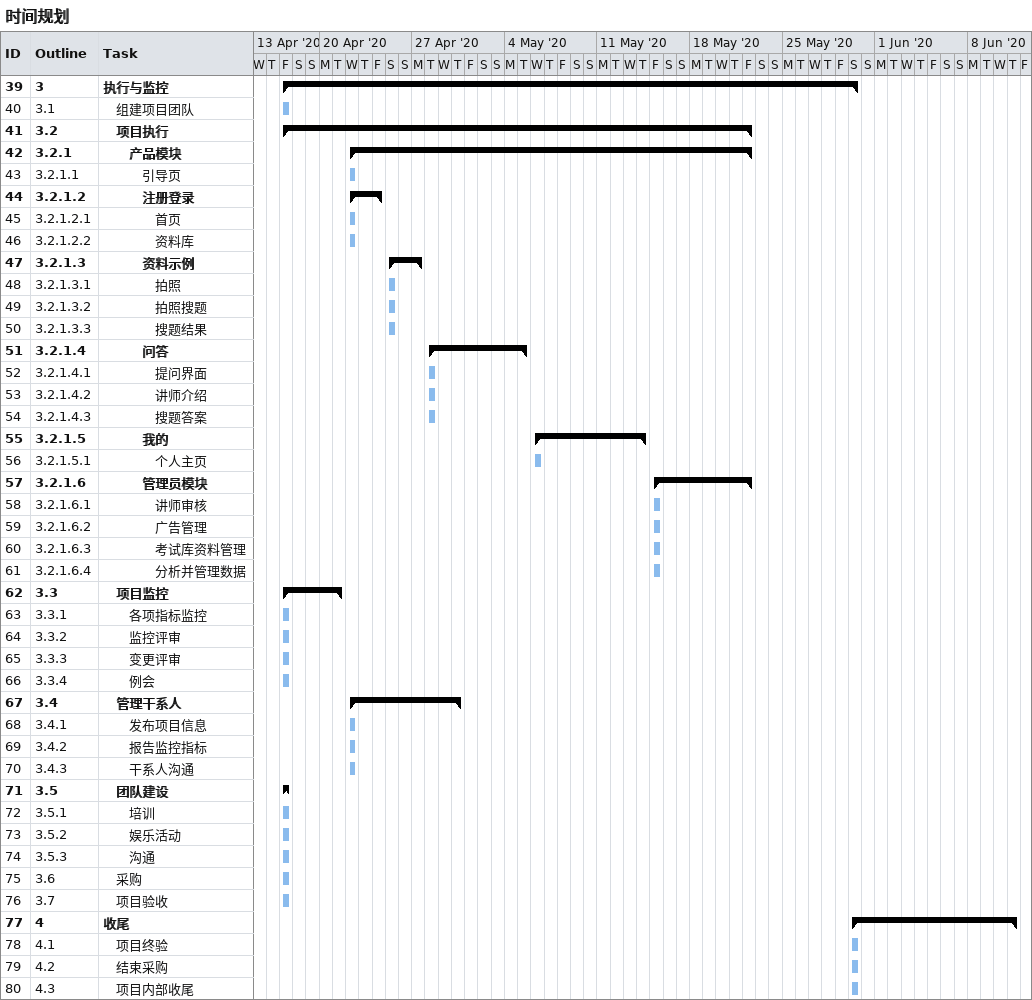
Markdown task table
时间规划

| ID | WBS | Task | Start | Finish |
|---|---|---|---|---|
| 39 | 3 | **执行与监控** | 2020-04-17 | 2020-05-30 |
| 40 | 3.1 | 组建项目团队 | 2020-04-17 | 2020-04-17 |
| 41 | 3.2 | **项目执行** | 2020-04-17 | 2020-05-22 |
| 42 | 3.2.1 | **产品模块** | 2020-04-22 | 2020-05-22 |
| 43 | 3.2.1.1 | 引导页 | 2020-04-22 | 2020-04-22 |
| 44 | 3.2.1.2 | **注册登录** | 2020-04-22 | 2020-04-24 |
| 45 | 3.2.1.2.1 | 首页 | 2020-04-22 | 2020-04-22 |
| 46 | 3.2.1.2.2 | 资料库 | 2020-04-22 | 2020-04-22 |
| 47 | 3.2.1.3 | **资料示例** | 2020-04-25 | 2020-04-27 |
| 48 | 3.2.1.3.1 | 拍照 | 2020-04-25 | 2020-04-25 |
| 49 | 3.2.1.3.2 | 拍照搜题 | 2020-04-25 | 2020-04-25 |
| 50 | 3.2.1.3.3 | 搜题结果 | 2020-04-25 | 2020-04-25 |
| 51 | 3.2.1.4 | **问答** | 2020-04-28 | 2020-05-05 |
| 52 | 3.2.1.4.1 | 提问界面 | 2020-04-28 | 2020-04-28 |
| 53 | 3.2.1.4.2 | 讲师介绍 | 2020-04-28 | 2020-04-28 |
| 54 | 3.2.1.4.3 | 搜题答案 | 2020-04-28 | 2020-04-28 |
| 55 | 3.2.1.5 | **我的** | 2020-05-06 | 2020-05-14 |
| 56 | 3.2.1.5.1 | 个人主页 | 2020-05-06 | 2020-05-06 |
| 57 | 3.2.1.6 | **管理员模块** | 2020-05-15 | 2020-05-22 |
| 58 | 3.2.1.6.1 | 讲师审核 | 2020-05-15 | 2020-05-15 |
| 59 | 3.2.1.6.2 | 广告管理 | 2020-05-15 | 2020-05-15 |
| 60 | 3.2.1.6.3 | 考试库资料管理 | 2020-05-15 | 2020-05-15 |
| 61 | 3.2.1.6.4 | 分析并管理数据 | 2020-05-15 | 2020-05-15 |
| 62 | 3.3 | **项目监控** | 2020-04-17 | 2020-04-21 |
| 63 | 3.3.1 | 各项指标监控 | 2020-04-17 | 2020-04-17 |
| 64 | 3.3.2 | 监控评审 | 2020-04-17 | 2020-04-17 |
| 65 | 3.3.3 | 变更评审 | 2020-04-17 | 2020-04-17 |
| 66 | 3.3.4 | 例会 | 2020-04-17 | 2020-04-17 |
| 67 | 3.4 | **管理干系人** | 2020-04-22 | 2020-04-30 |
| 68 | 3.4.1 | 发布项目信息 | 2020-04-22 | 2020-04-22 |
| 69 | 3.4.2 | 报告监控指标 | 2020-04-22 | 2020-04-22 |
| 70 | 3.4.3 | 干系人沟通 | 2020-04-22 | 2020-04-22 |
| 71 | 3.5 | **团队建设** | 2020-04-17 | 2020-04-17 |
| 72 | 3.5.1 | 培训 | 2020-04-17 | 2020-04-17 |
| 73 | 3.5.2 | 娱乐活动 | 2020-04-17 | 2020-04-17 |
| 74 | 3.5.3 | 沟通 | 2020-04-17 | 2020-04-17 |
| 75 | 3.6 | 采购 | 2020-04-17 | 2020-04-17 |
| 76 | 3.7 | 项目验收 | 2020-04-17 | 2020-04-17 |
| 77 | 4 | **收尾** | 2020-05-30 | 2020-06-11 |
| 78 | 4.1 | 项目终验 | 2020-05-30 | 2020-05-30 |
| 79 | 4.2 | 结束采购 | 2020-05-30 | 2020-05-30 |
| 80 | 4.3 | 项目内部收尾 | 2020-05-30 | 2020-05-30 |
